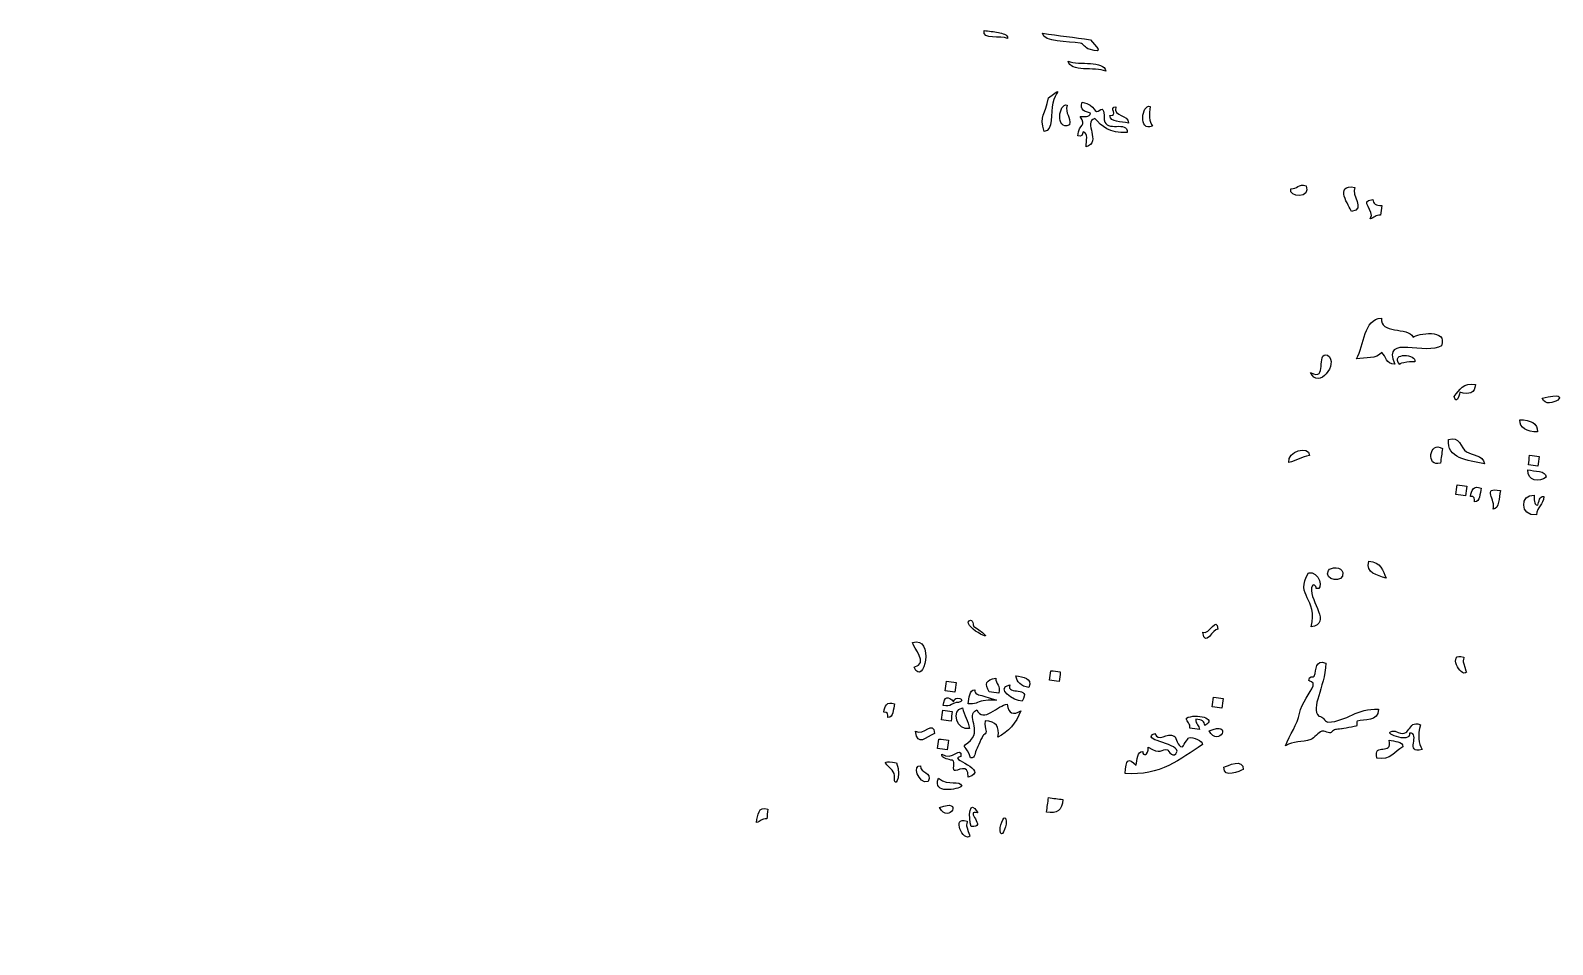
# Model space of a CAD drawing. Header units: centimetres. Extents: x -64 to 65, y -66 to 66.
# Drawn here: x -3.288 to 1.649, y -58.206 to -55.241 of the extents above; entities that cross this region are included whole.
import ezdxf

# ---------------------------------------------------------------- set-up
doc = ezdxf.new("R2010")
doc.units = ezdxf.units.CM
doc.header["$MEASUREMENT"] = 0
doc.layers.add('Layer 1', color=7, linetype='Continuous')

msp = doc.modelspace()

# ---------------------------------------------------------------- linework, layer by layer
at = {"layer": 'Layer 1'}
for points, knots in [([(-0.11888, -55.26678), (-0.11727, -55.25157), (-0.13634, -55.25215), (-0.14798, -55.24702), (-0.14798, -55.24702), (-0.16364, -55.24498), (-0.1792, -55.24289), (-0.19481, -55.24083), (-0.19481, -55.24083), (-0.20193, -55.27429), (-0.14044, -55.25524), (-0.11888, -55.26678)], [0, 0, 0, 0, 0.25, 0.25, 0.25, 0.25, 0.5, 0.5, 0.5, 0.5, 1, 1, 1, 1]), ([(0.1505, -55.27082), (0.09851, -55.26391), (0.04649, -55.25704), (-0.0055, -55.2501), (-0.0055, -55.2501), (-0.001, -55.2801), (0.07755, -55.27555), (0.11724, -55.2823), (0.11724, -55.2823), (0.12872, -55.28421), (0.13272, -55.29788), (0.1464, -55.30206), (0.1464, -55.30206), (0.20032, -55.3184), (0.16462, -55.2903), (0.1505, -55.27082)], [0, 0, 0, 0, 0.2, 0.2, 0.2, 0.2, 0.4, 0.4, 0.4, 0.4, 0.6, 0.6, 0.6, 0.6, 1, 1, 1, 1]), ([(0.2005, -55.37271), (0.19357, -55.33599), (0.1138, -55.35501), (0.07773, -55.34051), (0.07773, -55.34051), (0.08472, -55.37729), (0.16446, -55.35822), (0.2005, -55.37271)], [0, 0, 0, 0, 0.3333333, 0.3333333, 0.3333333, 0.3333333, 1, 1, 1, 1]), ([(-0.00013, -55.56837), (0.02995, -55.5675), (0.0221, -55.50609), (0.02789, -55.4768), (0.02789, -55.4768), (0.03424, -55.44476), (0.06665, -55.42013), (0.0144, -55.45915), (0.0144, -55.45915), (0.00339, -55.51577), (-0.01505, -55.51612), (-0.00013, -55.56837)], [0, 0, 0, 0, 0.25, 0.25, 0.25, 0.25, 0.5, 0.5, 0.5, 0.5, 1, 1, 1, 1]), ([(0.07469, -55.48302), (0.04781, -55.47445), (0.03521, -55.56673), (0.08202, -55.5475), (0.08202, -55.5475), (0.08771, -55.51977), (0.06728, -55.51207), (0.07469, -55.48302)], [0, 0, 0, 0, 0.3333333, 0.3333333, 0.3333333, 0.3333333, 1, 1, 1, 1]), ([(0.12359, -55.47365), (0.11433, -55.49945), (0.13187, -55.50471), (0.15066, -55.50902), (0.15066, -55.50902), (0.14817, -55.52413), (0.12994, -55.51857), (0.11735, -55.5205), (0.11735, -55.5205), (0.13923, -55.55492), (0.11333, -55.54008), (0.10907, -55.58286), (0.10907, -55.58286), (0.12193, -55.58746), (0.12463, -55.57873), (0.12677, -55.56934), (0.12677, -55.56934), (0.14471, -55.57429), (0.13614, -55.59953), (0.13614, -55.61821), (0.13614, -55.61821), (0.18808, -55.603), (0.12495, -55.53836), (0.16419, -55.52669), (0.16419, -55.52669), (0.18758, -55.55085), (0.21102, -55.57495), (0.26931, -55.57241), (0.26931, -55.57241), (0.27225, -55.53045), (0.20031, -55.57368), (0.19541, -55.53084), (0.19541, -55.53084), (0.1948, -55.52528), (0.19644, -55.488), (0.18398, -55.49756), (0.18398, -55.49756), (0.15753, -55.51773), (0.17238, -55.48077), (0.12359, -55.47365)], [0, 0, 0, 0, 0.0909091, 0.0909091, 0.0909091, 0.0909091, 0.1818182, 0.1818182, 0.1818182, 0.1818182, 0.2727273, 0.2727273, 0.2727273, 0.2727273, 0.3636364, 0.3636364, 0.3636364, 0.3636364, 0.4545455, 0.4545455, 0.4545455, 0.4545455, 0.5454545, 0.5454545, 0.5454545, 0.5454545, 0.6363636, 0.6363636, 0.6363636, 0.6363636, 0.7272727, 0.7272727, 0.7272727, 0.7272727, 0.8181818, 0.8181818, 0.8181818, 0.8181818, 1, 1, 1, 1]), ([(0.23283, -55.48818), (0.20762, -55.4904), (0.2428, -55.51742), (0.21304, -55.51731), (0.21304, -55.51731), (0.21505, -55.53911), (0.25043, -55.53541), (0.27337, -55.54118), (0.27337, -55.54118), (0.27556, -55.51149), (0.22326, -55.5235), (0.23283, -55.48818)], [0, 0, 0, 0, 0.25, 0.25, 0.25, 0.25, 0.5, 0.5, 0.5, 0.5, 1, 1, 1, 1]), ([(0.34409, -55.48707), (0.31721, -55.47844), (0.30461, -55.57076), (0.35142, -55.55155), (0.35142, -55.55155), (0.3411, -55.53604), (0.33933, -55.51408), (0.34409, -55.48707)], [0, 0, 0, 0, 0.3333333, 0.3333333, 0.3333333, 0.3333333, 1, 1, 1, 1]), ([(0.84968, -55.7448), (0.82505, -55.73705), (0.82087, -55.75594), (0.80084, -55.75417), (0.80084, -55.75417), (0.79058, -55.78359), (0.86889, -55.78639), (0.84968, -55.7448)], [0, 0, 0, 0, 0.3333333, 0.3333333, 0.3333333, 0.3333333, 1, 1, 1, 1]), ([(1.00782, -55.74988), (0.93868, -55.73829), (0.99009, -55.81195), (0.99742, -55.82793), (0.99742, -55.82793), (1.04492, -55.82081), (0.99481, -55.77644), (1.00782, -55.74988)], [0, 0, 0, 0, 0.3333333, 0.3333333, 0.3333333, 0.3333333, 1, 1, 1, 1]), ([(1.06606, -55.78938), (1.01799, -55.79345), (1.07656, -55.82473), (1.05778, -55.8518), (1.05778, -55.8518), (1.0708, -55.8505), (1.0754, -55.83825), (1.09106, -55.84032), (1.09106, -55.84032), (1.09244, -55.82992), (1.09381, -55.81952), (1.09521, -55.80913), (1.09521, -55.80913), (1.07672, -55.8093), (1.06788, -55.802), (1.06606, -55.78938)], [0, 0, 0, 0, 0.2, 0.2, 0.2, 0.2, 0.4, 0.4, 0.4, 0.4, 0.6, 0.6, 0.6, 0.6, 1, 1, 1, 1]), ([(1.09432, -56.17419), (1.0355, -56.17676), (1.03955, -56.26137), (1.01325, -56.30635), (1.01325, -56.30635), (1.0422, -56.30143), (1.07913, -56.30696), (1.0954, -56.2855), (1.0954, -56.2855), (1.10993, -56.29775), (1.1068, -56.32352), (1.13808, -56.32294), (1.13808, -56.32294), (1.09231, -56.22475), (1.24457, -56.29722), (1.28889, -56.26359), (1.28889, -56.26359), (1.31082, -56.20803), (1.21031, -56.2243), (1.19734, -56.23549), (1.19734, -56.23549), (1.18036, -56.20176), (1.08776, -56.22597), (1.09432, -56.17419)], [0, 0, 0, 0, 0.1428571, 0.1428571, 0.1428571, 0.1428571, 0.2857143, 0.2857143, 0.2857143, 0.2857143, 0.4285714, 0.4285714, 0.4285714, 0.4285714, 0.5714286, 0.5714286, 0.5714286, 0.5714286, 0.7142857, 0.7142857, 0.7142857, 0.7142857, 1, 1, 1, 1]), ([(0.91969, -56.29391), (0.87894, -56.28343), (0.92265, -56.38326), (0.86452, -56.35011), (0.86452, -56.35011), (0.88911, -56.40853), (0.95747, -56.32257), (0.91969, -56.29391)], [0, 0, 0, 0, 0.3333333, 0.3333333, 0.3333333, 0.3333333, 1, 1, 1, 1]), ([(1.20258, -56.31566), (1.21023, -56.2914), (1.12117, -56.28256), (1.15368, -56.325), (1.15368, -56.325), (1.14848, -56.3182), (1.2029, -56.31458), (1.20258, -56.31566)], [0, 0, 0, 0, 0.3333333, 0.3333333, 0.3333333, 0.3333333, 1, 1, 1, 1]), ([(1.3992, -56.3894), (1.36049, -56.38154), (1.34716, -56.40686), (1.33054, -56.4279), (1.33054, -56.4279), (1.33565, -56.45304), (1.34671, -56.43105), (1.34821, -56.41435), (1.34821, -56.41435), (1.37885, -56.42382), (1.39745, -56.41769), (1.3992, -56.3894)], [0, 0, 0, 0, 0.25, 0.25, 0.25, 0.25, 0.5, 0.5, 0.5, 0.5, 1, 1, 1, 1]), ([(1.61557, -56.43398), (1.63171, -56.48013), (1.73408, -56.40345), (1.61557, -56.43398), (1.61557, -56.43398), (1.61557, -56.43398), (1.61557, -56.43398), (1.61557, -56.43398)], [0, 0, 0, 0, 0.3333333, 0.3333333, 0.3333333, 0.3333333, 1, 1, 1, 1]), ([(1.54279, -56.5037), (1.5429, -56.53167), (1.56491, -56.54283), (1.60102, -56.54323), (1.60102, -56.54323), (1.60091, -56.51526), (1.57895, -56.5041), (1.54279, -56.5037)], [0, 0, 0, 0, 0.3333333, 0.3333333, 0.3333333, 0.3333333, 1, 1, 1, 1]), ([(1.29215, -56.59744), (1.24971, -56.56844), (1.23738, -56.66115), (1.28593, -56.64424), (1.28593, -56.64424), (1.28802, -56.62869), (1.29008, -56.61305), (1.29215, -56.59744)], [0, 0, 0, 0, 0.3333333, 0.3333333, 0.3333333, 0.3333333, 1, 1, 1, 1]), ([(1.31188, -56.56834), (1.30542, -56.62935), (1.37207, -56.63438), (1.42843, -56.64732), (1.42843, -56.64732), (1.42443, -56.61695), (1.38708, -56.61962), (1.37017, -56.60782), (1.37017, -56.60782), (1.3526, -56.59557), (1.34744, -56.55363), (1.31188, -56.56834)], [0, 0, 0, 0, 0.25, 0.25, 0.25, 0.25, 0.5, 0.5, 0.5, 0.5, 1, 1, 1, 1]), ([(0.86048, -56.61948), (0.86, -56.5858), (0.78701, -56.60628), (0.79396, -56.64242), (0.79396, -56.64242), (0.81814, -56.63737), (0.83635, -56.62456), (0.86048, -56.61948)], [0, 0, 0, 0, 0.3333333, 0.3333333, 0.3333333, 0.3333333, 1, 1, 1, 1]), ([(1.60629, -56.62332), (1.59584, -56.62192), (1.58552, -56.62057), (1.57507, -56.61917), (1.57507, -56.61917), (1.57369, -56.62959), (1.57229, -56.63997), (1.57094, -56.65039), (1.57094, -56.65039), (1.58134, -56.65179), (1.59174, -56.65314), (1.60216, -56.65454), (1.60216, -56.65454), (1.60348, -56.64412), (1.60488, -56.63372), (1.60629, -56.62332)], [0, 0, 0, 0, 0.2, 0.2, 0.2, 0.2, 0.4, 0.4, 0.4, 0.4, 0.6, 0.6, 0.6, 0.6, 1, 1, 1, 1]), ([(1.62917, -56.68984), (1.62721, -56.66804), (1.59181, -56.67174), (1.56887, -56.666), (1.56887, -56.666), (1.5684, -56.70277), (1.60576, -56.70738), (1.62917, -56.68984)], [0, 0, 0, 0, 0.3333333, 0.3333333, 0.3333333, 0.3333333, 1, 1, 1, 1]), ([(1.37126, -56.71913), (1.36081, -56.7177), (1.35049, -56.71638), (1.34004, -56.71495), (1.34004, -56.71495), (1.33866, -56.7254), (1.33729, -56.73577), (1.33591, -56.7462), (1.33591, -56.7462), (1.34631, -56.74758), (1.35671, -56.74895), (1.36713, -56.75033), (1.36713, -56.75033), (1.36853, -56.73995), (1.36985, -56.7295), (1.37126, -56.71913)], [0, 0, 0, 0, 0.2, 0.2, 0.2, 0.2, 0.4, 0.4, 0.4, 0.4, 0.6, 0.6, 0.6, 0.6, 1, 1, 1, 1]), ([(1.41803, -56.72534), (1.39229, -56.71605), (1.38702, -56.73357), (1.38273, -56.75238), (1.38273, -56.75238), (1.39638, -56.75127), (1.39662, -56.7604), (1.39622, -56.77005), (1.39622, -56.77005), (1.41489, -56.76998), (1.41319, -56.74336), (1.41803, -56.72534)], [0, 0, 0, 0, 0.25, 0.25, 0.25, 0.25, 0.5, 0.5, 0.5, 0.5, 1, 1, 1, 1]), ([(1.4805, -56.73365), (1.4174, -56.72042), (1.4678, -56.76508), (1.45658, -56.79395), (1.45658, -56.79395), (1.47844, -56.79194), (1.47471, -56.75662), (1.4805, -56.73365)], [0, 0, 0, 0, 0.3333333, 0.3333333, 0.3333333, 0.3333333, 1, 1, 1, 1]), ([(1.62092, -56.7523), (1.60568, -56.75069), (1.60626, -56.76974), (1.60118, -56.78143), (1.60118, -56.78143), (1.58605, -56.779), (1.59163, -56.76074), (1.58972, -56.74815), (1.58972, -56.74815), (1.54408, -56.74492), (1.54223, -56.81731), (1.59697, -56.81263), (1.59697, -56.81263), (1.59874, -56.78437), (1.62047, -56.78223), (1.62092, -56.7523)], [0, 0, 0, 0, 0.2, 0.2, 0.2, 0.2, 0.4, 0.4, 0.4, 0.4, 0.6, 0.6, 0.6, 0.6, 1, 1, 1, 1]), ([(1.05309, -56.96265), (1.0429, -57.00313), (1.08034, -57.00723), (1.10926, -57.01774), (1.10926, -57.01774), (1.09876, -56.9931), (1.09252, -56.96519), (1.05309, -56.96265)], [0, 0, 0, 0, 0.3333333, 0.3333333, 0.3333333, 0.3333333, 1, 1, 1, 1]), ([(0.88254, -57.05115), (0.90982, -57.05946), (0.89159, -56.99075), (0.85756, -57.00019), (0.85756, -57.00019), (0.81123, -57.07816), (0.89071, -57.08062), (0.86597, -57.17598), (0.86597, -57.17598), (0.93487, -57.16413), (0.86245, -57.09581), (0.86692, -57.04909), (0.86692, -57.04909), (0.8723, -57.03173), (0.88376, -57.04247), (0.88254, -57.05115)], [0, 0, 0, 0, 0.2, 0.2, 0.2, 0.2, 0.4, 0.4, 0.4, 0.4, 0.6, 0.6, 0.6, 0.6, 1, 1, 1, 1]), ([(0.96885, -56.99908), (0.96597, -56.97955), (0.929, -56.98093), (0.92205, -56.99289), (0.92205, -56.99289), (0.90345, -57.02477), (0.97438, -57.03663), (0.96885, -56.99908)], [0, 0, 0, 0, 0.3333333, 0.3333333, 0.3333333, 0.3333333, 1, 1, 1, 1]), ([(-0.22926, -57.17336), (-0.22931, -57.17333), (-0.23087, -57.14653), (-0.24281, -57.15569), (-0.24281, -57.15569), (-0.26966, -57.17625), (-0.12203, -57.24467), (-0.22926, -57.17336)], [0, 0, 0, 0, 0.3333333, 0.3333333, 0.3333333, 0.3333333, 1, 1, 1, 1]), ([(0.56332, -57.18339), (0.56059, -57.13703), (0.5358, -57.20411), (0.51442, -57.19276), (0.51442, -57.19276), (0.52276, -57.24647), (0.54758, -57.17942), (0.56332, -57.18339)], [0, 0, 0, 0, 0.3333333, 0.3333333, 0.3333333, 0.3333333, 1, 1, 1, 1]), ([(-0.42688, -57.22652), (-0.42476, -57.24557), (-0.37185, -57.29378), (-0.42161, -57.30658), (-0.42161, -57.30658), (-0.38981, -57.37582), (-0.35364, -57.20244), (-0.42688, -57.22652)], [0, 0, 0, 0, 0.3333333, 0.3333333, 0.3333333, 0.3333333, 1, 1, 1, 1]), ([(1.35906, -57.28912), (1.35821, -57.28788), (1.36216, -57.27383), (1.3611, -57.27351), (1.3611, -57.27351), (1.30697, -57.25636), (1.35044, -57.34267), (1.37047, -57.32235), (1.37047, -57.32235), (1.36956, -57.32333), (1.36038, -57.29108), (1.35906, -57.28912)], [0, 0, 0, 0, 0.25, 0.25, 0.25, 0.25, 0.5, 0.5, 0.5, 0.5, 1, 1, 1, 1]), ([(0.05268, -57.32195), (0.04228, -57.3206), (0.03188, -57.3192), (0.02146, -57.31785), (0.02146, -57.31785), (0.02006, -57.32822), (0.01871, -57.33865), (0.01733, -57.34902), (0.01733, -57.34902), (0.02775, -57.35042), (0.0381, -57.35177), (0.04852, -57.35317), (0.04852, -57.35317), (0.04993, -57.34275), (0.0513, -57.33238), (0.05268, -57.32195)], [0, 0, 0, 0, 0.2, 0.2, 0.2, 0.2, 0.4, 0.4, 0.4, 0.4, 0.6, 0.6, 0.6, 0.6, 1, 1, 1, 1]), ([(0.9139, -57.29346), (0.8789, -57.28081), (0.88472, -57.31307), (0.87646, -57.33614), (0.87646, -57.33614), (0.87506, -57.34003), (0.8577, -57.33339), (0.85879, -57.34969), (0.85879, -57.34969), (0.859, -57.35345), (0.87824, -57.35215), (0.87234, -57.36734), (0.87234, -57.36734), (0.8634, -57.3902), (0.83564, -57.42026), (0.82871, -57.45682), (0.82871, -57.45682), (0.82207, -57.49153), (0.79691, -57.52585), (0.78296, -57.56189), (0.78296, -57.56189), (0.80765, -57.54488), (0.83688, -57.55115), (0.86511, -57.54107), (0.86511, -57.54107), (0.87614, -57.53715), (0.89088, -57.51776), (0.90048, -57.51403), (0.90048, -57.51403), (0.90662, -57.5116), (0.92712, -57.52242), (0.93167, -57.51818), (0.93167, -57.51818), (0.94379, -57.50678), (0.94501, -57.50897), (0.96493, -57.5067), (0.96493, -57.5067), (0.96437, -57.50678), (1.01258, -57.49847), (1.01385, -57.49733), (1.01385, -57.49733), (1.0157, -57.49553), (1.01366, -57.48251), (1.01589, -57.48172), (1.01589, -57.48172), (1.03759, -57.47365), (1.0855, -57.48542), (1.08455, -57.4432), (1.08455, -57.4432), (1.01518, -57.43793), (0.98401, -57.48278), (0.92022, -57.4849), (0.92022, -57.4849), (0.908, -57.48024), (0.90673, -57.46715), (0.89109, -57.46514), (0.89109, -57.46514), (0.86339, -57.43742), (0.91025, -57.37572), (0.9139, -57.29346)], [0, 0, 0, 0, 0.0625, 0.0625, 0.0625, 0.0625, 0.125, 0.125, 0.125, 0.125, 0.1875, 0.1875, 0.1875, 0.1875, 0.25, 0.25, 0.25, 0.25, 0.3125, 0.3125, 0.3125, 0.3125, 0.375, 0.375, 0.375, 0.375, 0.4375, 0.4375, 0.4375, 0.4375, 0.5, 0.5, 0.5, 0.5, 0.5625, 0.5625, 0.5625, 0.5625, 0.625, 0.625, 0.625, 0.625, 0.6875, 0.6875, 0.6875, 0.6875, 0.75, 0.75, 0.75, 0.75, 0.8125, 0.8125, 0.8125, 0.8125, 0.875, 0.875, 0.875, 0.875, 1, 1, 1, 1]), ([(-0.28533, -57.35645), (-0.29573, -57.35505), (-0.30615, -57.3537), (-0.31655, -57.3523), (-0.31655, -57.3523), (-0.31793, -57.36272), (-0.3193, -57.3731), (-0.32068, -57.38355), (-0.32068, -57.38355), (-0.31026, -57.38493), (-0.29986, -57.3863), (-0.28946, -57.38768), (-0.28946, -57.38768), (-0.28813, -57.37725), (-0.2867, -57.36685), (-0.28533, -57.35645)], [0, 0, 0, 0, 0.2, 0.2, 0.2, 0.2, 0.4, 0.4, 0.4, 0.4, 0.6, 0.6, 0.6, 0.6, 1, 1, 1, 1]), ([(-0.15637, -57.34182), (-0.18995, -57.34624), (-0.19267, -57.36174), (-0.17817, -57.38653), (-0.17817, -57.38653), (-0.16775, -57.38791), (-0.1574, -57.38928), (-0.14698, -57.39066), (-0.14698, -57.39066), (-0.1393, -57.36606), (-0.15817, -57.36188), (-0.15637, -57.34182)], [0, 0, 0, 0, 0.25, 0.25, 0.25, 0.25, 0.5, 0.5, 0.5, 0.5, 1, 1, 1, 1]), ([(-0.11163, -57.36362), (-0.15957, -57.375), (-0.09853, -57.41701), (-0.07104, -57.41664), (-0.07104, -57.41664), (-0.03942, -57.36442), (-0.12277, -57.40019), (-0.11163, -57.36362)], [0, 0, 0, 0, 0.3333333, 0.3333333, 0.3333333, 0.3333333, 1, 1, 1, 1]), ([(-0.09192, -57.33452), (-0.08763, -57.3546), (-0.0762, -57.36921), (-0.04924, -57.37193), (-0.04924, -57.37193), (-0.03752, -57.3396), (-0.06755, -57.33926), (-0.09192, -57.33452)], [0, 0, 0, 0, 0.3333333, 0.3333333, 0.3333333, 0.3333333, 1, 1, 1, 1]), ([(-0.48501, -57.42517), (-0.51081, -57.41588), (-0.51605, -57.43345), (-0.52036, -57.45221), (-0.52036, -57.45221), (-0.50671, -57.4511), (-0.50644, -57.46028), (-0.50681, -57.46988), (-0.50681, -57.46988), (-0.48821, -57.46983), (-0.48988, -57.44318), (-0.48501, -57.42517)], [0, 0, 0, 0, 0.25, 0.25, 0.25, 0.25, 0.5, 0.5, 0.5, 0.5, 1, 1, 1, 1]), ([(-0.27805, -57.42088), (-0.24683, -57.41403), (-0.29165, -57.3944), (-0.29363, -57.41882), (-0.29363, -57.41882), (-0.31051, -57.39887), (-0.32387, -57.40101), (-0.32694, -57.4303), (-0.32694, -57.4303), (-0.30229, -57.43808), (-0.29811, -57.41911), (-0.27805, -57.42088)], [0, 0, 0, 0, 0.25, 0.25, 0.25, 0.25, 0.5, 0.5, 0.5, 0.5, 1, 1, 1, 1]), ([(-0.22498, -57.38035), (-0.24361, -57.38043), (-0.24197, -57.40707), (-0.24678, -57.42506), (-0.24678, -57.42506), (-0.22291, -57.4289), (-0.21709, -57.419), (-0.19794, -57.41569), (-0.19794, -57.41569), (-0.15158, -57.40762), (-0.12772, -57.42413), (-0.19588, -57.40005), (-0.19588, -57.40005), (-0.21225, -57.39426), (-0.22482, -57.39765), (-0.22498, -57.38035)], [0, 0, 0, 0, 0.2, 0.2, 0.2, 0.2, 0.4, 0.4, 0.4, 0.4, 0.6, 0.6, 0.6, 0.6, 1, 1, 1, 1]), ([(0.58113, -57.40802), (0.57068, -57.40662), (0.56031, -57.40527), (0.54991, -57.40387), (0.54991, -57.40387), (0.54851, -57.41432), (0.54713, -57.42467), (0.54573, -57.43512), (0.54573, -57.43512), (0.55618, -57.43652), (0.56655, -57.43787), (0.57695, -57.43927), (0.57695, -57.43927), (0.57833, -57.42882), (0.5797, -57.41845), (0.58113, -57.40802)], [0, 0, 0, 0, 0.2, 0.2, 0.2, 0.2, 0.4, 0.4, 0.4, 0.4, 0.6, 0.6, 0.6, 0.6, 1, 1, 1, 1]), ([(-0.29776, -57.45006), (-0.30818, -57.44868), (-0.31856, -57.44731), (-0.32895, -57.44593), (-0.32895, -57.44593), (-0.33035, -57.4563), (-0.33173, -57.46673), (-0.33313, -57.47715), (-0.33313, -57.47715), (-0.32271, -57.47853), (-0.31231, -57.4799), (-0.30191, -57.48125), (-0.30191, -57.48125), (-0.30051, -57.47086), (-0.29916, -57.46049), (-0.29776, -57.45006)], [0, 0, 0, 0, 0.2, 0.2, 0.2, 0.2, 0.4, 0.4, 0.4, 0.4, 0.6, 0.6, 0.6, 0.6, 1, 1, 1, 1]), ([(-0.26448, -57.43858), (-0.30377, -57.44337), (-0.28321, -57.51631), (-0.24159, -57.50515), (-0.24159, -57.50515), (-0.24662, -57.48099), (-0.25948, -57.46276), (-0.26448, -57.43858)], [0, 0, 0, 0, 0.3333333, 0.3333333, 0.3333333, 0.3333333, 1, 1, 1, 1]), ([(-0.11994, -57.42607), (-0.14706, -57.42893), (-0.19984, -57.49028), (-0.21768, -57.44483), (-0.21768, -57.44483), (-0.26009, -57.46399), (-0.19329, -57.51026), (-0.24782, -57.55196), (-0.24782, -57.55196), (-0.27211, -57.57061), (-0.24983, -57.5585), (-0.23843, -57.60086), (-0.23843, -57.60086), (-0.22232, -57.60295), (-0.22488, -57.58276), (-0.21867, -57.57173), (-0.21867, -57.57173), (-0.21777, -57.57006), (-0.19973, -57.52876), (-0.19687, -57.52702), (-0.19687, -57.52702), (-0.17777, -57.51519), (-0.19663, -57.51234), (-0.19068, -57.48019), (-0.19068, -57.48019), (-0.15623, -57.48186), (-0.14274, -57.49953), (-0.15009, -57.53324), (-0.15009, -57.53324), (-0.11593, -57.51689), (-0.09051, -57.489), (-0.07521, -57.44786), (-0.07521, -57.44786), (-0.09996, -57.46239), (-0.11552, -57.45962), (-0.11994, -57.42607)], [0, 0, 0, 0, 0.1, 0.1, 0.1, 0.1, 0.2, 0.2, 0.2, 0.2, 0.3, 0.3, 0.3, 0.3, 0.4, 0.4, 0.4, 0.4, 0.5, 0.5, 0.5, 0.5, 0.6, 0.6, 0.6, 0.6, 0.7, 0.7, 0.7, 0.7, 0.8, 0.8, 0.8, 0.8, 1, 1, 1, 1]), ([(0.46149, -57.47152), (0.46279, -57.48456), (0.47509, -57.48914), (0.47297, -57.5048), (0.47297, -57.5048), (0.48342, -57.5062), (0.49377, -57.50755), (0.50419, -57.50895), (0.50419, -57.50895), (0.50289, -57.49593), (0.49062, -57.4913), (0.49271, -57.47564), (0.49271, -57.47564), (0.5112, -57.47553), (0.52004, -57.48281), (0.52192, -57.4954), (0.52192, -57.4954), (0.56298, -57.4729), (0.4926, -57.45575), (0.46149, -57.47152)], [0, 0, 0, 0, 0.1666667, 0.1666667, 0.1666667, 0.1666667, 0.3333333, 0.3333333, 0.3333333, 0.3333333, 0.5, 0.5, 0.5, 0.5, 0.6666667, 0.6666667, 0.6666667, 0.6666667, 1, 1, 1, 1]), ([(-0.35497, -57.52187), (-0.35899, -57.47377), (-0.39027, -57.53235), (-0.41736, -57.51359), (-0.41736, -57.51359), (-0.41018, -57.56764), (-0.38428, -57.53179), (-0.35497, -57.52187)], [0, 0, 0, 0, 0.3333333, 0.3333333, 0.3333333, 0.3333333, 1, 1, 1, 1]), ([(0.4314, -57.5787), (0.42227, -57.6096), (0.40177, -57.57492), (0.40021, -57.57455), (0.40021, -57.57455), (0.38103, -57.57018), (0.37798, -57.59233), (0.33779, -57.56627), (0.33779, -57.56627), (0.33845, -57.59471), (0.31877, -57.5963), (0.32012, -57.57976), (0.32012, -57.57976), (0.30152, -57.57989), (0.30316, -57.60648), (0.29829, -57.6245), (0.29829, -57.6245), (0.27384, -57.59844), (0.26466, -57.60545), (0.26292, -57.65157), (0.26292, -57.65157), (0.37677, -57.6598), (0.4421, -57.60484), (0.51361, -57.55785), (0.51361, -57.55785), (0.51581, -57.54658), (0.4839, -57.53126), (0.46887, -57.53602), (0.46887, -57.53602), (0.46638, -57.53679), (0.44887, -57.56515), (0.44913, -57.56515), (0.44913, -57.56515), (0.42944, -57.56348), (0.43204, -57.53536), (0.42206, -57.52978), (0.42206, -57.52978), (0.39761, -57.51626), (0.37057, -57.55275), (0.35964, -57.5215), (0.35964, -57.5215), (0.30972, -57.54283), (0.42857, -57.55151), (0.4314, -57.5787)], [0, 0, 0, 0, 0.0833333, 0.0833333, 0.0833333, 0.0833333, 0.1666667, 0.1666667, 0.1666667, 0.1666667, 0.25, 0.25, 0.25, 0.25, 0.3333333, 0.3333333, 0.3333333, 0.3333333, 0.4166667, 0.4166667, 0.4166667, 0.4166667, 0.5, 0.5, 0.5, 0.5, 0.5833333, 0.5833333, 0.5833333, 0.5833333, 0.6666667, 0.6666667, 0.6666667, 0.6666667, 0.75, 0.75, 0.75, 0.75, 0.8333333, 0.8333333, 0.8333333, 0.8333333, 1, 1, 1, 1]), ([(0.53538, -57.51311), (0.56639, -57.56931), (0.61571, -57.47964), (0.53538, -57.51311), (0.53538, -57.51311), (0.53538, -57.51311), (0.53538, -57.51311), (0.53538, -57.51311)], [0, 0, 0, 0, 0.3333333, 0.3333333, 0.3333333, 0.3333333, 1, 1, 1, 1]), ([(1.22605, -57.57307), (1.21533, -57.55325), (1.21102, -57.52854), (1.22084, -57.49303), (1.22084, -57.49303), (1.17427, -57.47499), (1.19467, -57.54431), (1.13863, -57.51388), (1.13863, -57.51388), (1.07801, -57.51496), (1.19456, -57.55846), (1.18549, -57.5201), (1.18549, -57.5201), (1.22367, -57.51888), (1.16734, -57.59), (1.22605, -57.57307)], [0, 0, 0, 0, 0.2, 0.2, 0.2, 0.2, 0.4, 0.4, 0.4, 0.4, 0.6, 0.6, 0.6, 0.6, 1, 1, 1, 1]), ([(-0.3102, -57.54367), (-0.32062, -57.54227), (-0.33097, -57.54092), (-0.34142, -57.53952), (-0.34142, -57.53952), (-0.3428, -57.54994), (-0.34417, -57.56032), (-0.34555, -57.57077), (-0.34555, -57.57077), (-0.33518, -57.57217), (-0.32475, -57.57352), (-0.31438, -57.5749), (-0.31438, -57.5749), (-0.31298, -57.56447), (-0.3116, -57.55407), (-0.3102, -57.54367)], [0, 0, 0, 0, 0.2, 0.2, 0.2, 0.2, 0.4, 0.4, 0.4, 0.4, 0.6, 0.6, 0.6, 0.6, 1, 1, 1, 1]), ([(-0.26961, -57.59672), (-0.268, -57.55595), (-0.29927, -57.61455), (-0.332, -57.58841), (-0.332, -57.58841), (-0.33359, -57.60368), (-0.31456, -57.60307), (-0.3029, -57.60815), (-0.3029, -57.60815), (-0.28345, -57.60561), (-0.29869, -57.63511), (-0.29142, -57.64143), (-0.29142, -57.64143), (-0.2838, -57.64807), (-0.2434, -57.61256), (-0.24671, -57.66326), (-0.24671, -57.66326), (-0.16997, -57.63876), (-0.32165, -57.60228), (-0.26961, -57.59672)], [0, 0, 0, 0, 0.1666667, 0.1666667, 0.1666667, 0.1666667, 0.3333333, 0.3333333, 0.3333333, 0.3333333, 0.5, 0.5, 0.5, 0.5, 0.6666667, 0.6666667, 0.6666667, 0.6666667, 1, 1, 1, 1]), ([(1.16361, -57.56479), (1.16353, -57.54622), (1.13691, -57.54786), (1.11892, -57.54299), (1.11892, -57.54299), (1.13149, -57.59604), (1.06685, -57.54823), (1.07939, -57.60122), (1.07939, -57.60122), (1.1244, -57.61125), (1.13715, -57.57907), (1.16361, -57.56479)], [0, 0, 0, 0, 0.25, 0.25, 0.25, 0.25, 0.5, 0.5, 0.5, 0.5, 1, 1, 1, 1]), ([(-0.47871, -57.61654), (-0.55721, -57.60458), (-0.48067, -57.63154), (-0.4849, -57.6634), (-0.4849, -57.6634), (-0.49006, -57.7024), (-0.45921, -57.6698), (-0.47871, -57.61654)], [0, 0, 0, 0, 0.3333333, 0.3333333, 0.3333333, 0.3333333, 1, 1, 1, 1]), ([(-0.40069, -57.62691), (-0.42797, -57.6186), (-0.40969, -57.68731), (-0.37569, -57.67787), (-0.37569, -57.67787), (-0.36248, -57.64443), (-0.40248, -57.6517), (-0.40069, -57.62691)], [0, 0, 0, 0, 0.3333333, 0.3333333, 0.3333333, 0.3333333, 1, 1, 1, 1]), ([(0.64566, -57.6389), (0.64849, -57.59979), (0.59343, -57.62734), (0.5833, -57.63062), (0.5833, -57.63062), (0.5805, -57.66975), (0.63553, -57.64223), (0.64566, -57.6389)], [0, 0, 0, 0, 0.3333333, 0.3333333, 0.3333333, 0.3333333, 1, 1, 1, 1]), ([(-0.26646, -57.6924), (-0.27448, -57.6701), (-0.30908, -57.69454), (-0.34242, -57.66644), (-0.34242, -57.66644), (-0.36481, -57.72063), (-0.27871, -57.70301), (-0.26646, -57.6924)], [0, 0, 0, 0, 0.3333333, 0.3333333, 0.3333333, 0.3333333, 1, 1, 1, 1]), ([(-0.89569, -57.76754), (-0.92802, -57.75585), (-0.92837, -57.7859), (-0.9331, -57.81024), (-0.9331, -57.81024), (-0.92008, -57.80894), (-0.91548, -57.79664), (-0.89982, -57.79876), (-0.89982, -57.79876), (-0.89842, -57.78833), (-0.89707, -57.77799), (-0.89569, -57.76754)], [0, 0, 0, 0, 0.25, 0.25, 0.25, 0.25, 0.5, 0.5, 0.5, 0.5, 1, 1, 1, 1]), ([(-0.33922, -57.76211), (-0.30824, -57.81831), (-0.25892, -57.72862), (-0.33922, -57.76211), (-0.33922, -57.76211), (-0.33922, -57.76211), (-0.33922, -57.76211), (-0.33922, -57.76211)], [0, 0, 0, 0, 0.3333333, 0.3333333, 0.3333333, 0.3333333, 1, 1, 1, 1]), ([(-0.21439, -57.7787), (-0.24389, -57.72843), (-0.24651, -57.79463), (-0.23624, -57.82344), (-0.23624, -57.82344), (-0.18074, -57.82903), (-0.26255, -57.76743), (-0.21439, -57.7787)], [0, 0, 0, 0, 0.3333333, 0.3333333, 0.3333333, 0.3333333, 1, 1, 1, 1]), ([(0.0612, -57.73592), (0.04559, -57.73386), (0.02993, -57.73179), (0.01437, -57.72973), (0.01437, -57.72973), (0.01233, -57.74534), (0.01024, -57.7609), (0.00813, -57.77653), (0.00813, -57.77653), (0.04186, -57.78386), (0.0595, -57.77032), (0.0612, -57.73592)], [0, 0, 0, 0, 0.25, 0.25, 0.25, 0.25, 0.5, 0.5, 0.5, 0.5, 1, 1, 1, 1]), ([(-0.2518, -57.82135), (-0.25265, -57.82013), (-0.2487, -57.80606), (-0.24976, -57.80571), (-0.24976, -57.80571), (-0.30389, -57.78859), (-0.26045, -57.87485), (-0.24039, -57.85461), (-0.24039, -57.85461), (-0.24133, -57.85559), (-0.25051, -57.82334), (-0.2518, -57.82135)], [0, 0, 0, 0, 0.25, 0.25, 0.25, 0.25, 0.5, 0.5, 0.5, 0.5, 1, 1, 1, 1]), ([(-0.12285, -57.80672), (-0.12489, -57.77624), (-0.14407, -57.81402), (-0.14261, -57.83585), (-0.14261, -57.83585), (-0.1406, -57.86633), (-0.12142, -57.82855), (-0.12285, -57.80672)], [0, 0, 0, 0, 0.3333333, 0.3333333, 0.3333333, 0.3333333, 1, 1, 1, 1]), ([(-1.78168, -60.20983), (-1.83163, -60.10746), (-1.89095, -60.01335), (-1.9531, -59.91818), (-1.9531, -59.91818), (-2.00403, -59.84045), (-2.12537, -59.82097), (-2.06785, -59.7094), (-2.06785, -59.7094), (-2.00853, -59.59449), (-1.9772, -59.51493), (-1.95815, -59.3824), (-1.95815, -59.3824), (-1.94431, -59.28749), (-1.87047, -59.21206), (-1.82713, -59.12827), (-1.82713, -59.12827), (-1.88166, -59.09292), (-2.06475, -59.19225), (-2.11262, -59.21299), (-2.11262, -59.21299), (-2.28203, -59.2866), (-2.45404, -59.38037), (-2.58495, -59.51305), (-2.58495, -59.51305), (-2.63316, -59.56192), (-2.65252, -59.63582), (-2.72253, -59.62997), (-2.72253, -59.62997), (-2.79071, -59.62418), (-2.85908, -59.61851), (-2.92729, -59.61309), (-2.92729, -59.61309), (-3.13205, -59.59674), (-3.33684, -59.58139), (-3.54194, -59.57054), (-3.54194, -59.57054), (-4.02229, -59.54517), (-4.50225, -59.55988), (-4.98223, -59.51564), (-4.98223, -59.51564), (-5.24991, -59.49098), (-5.51182, -59.44547), (-5.7736, -59.38488), (-5.7736, -59.38488), (-5.89758, -59.35612), (-6.02125, -59.32582), (-6.14611, -59.30032), (-6.14611, -59.30032), (-6.27078, -59.27476), (-6.28293, -59.09384), (-6.27684, -58.98335), (-6.27684, -58.98335), (-6.26589, -58.78065), (-6.16101, -58.58891), (-6.06237, -58.41637), (-6.06237, -58.41637), (-6.03083, -58.36091), (-5.79808, -58.03159), (-5.87229, -57.98904), (-5.87229, -57.98904), (-5.96646, -57.93514), (-6.23572, -58.11345), (-6.31129, -58.15541), (-6.31129, -58.15541), (-6.49954, -58.25968), (-6.66125, -58.38335), (-6.79947, -58.5485), (-6.79947, -58.5485), (-6.91734, -58.68921), (-7.02344, -58.83904), (-7.13779, -58.98231), (-7.13779, -58.98231), (-7.20394, -59.06523), (-7.27421, -59.1463), (-7.352, -59.21853), (-7.352, -59.21853), (-7.43169, -59.29269), (-7.6482, -59.25451), (-7.75792, -59.25771), (-7.75792, -59.25771), (-8.19697, -59.27073), (-8.62948, -59.41207), (-9.04906, -59.5302), (-9.04906, -59.5302), (-9.34605, -59.61389), (-9.65268, -59.67837), (-9.93856, -59.79634), (-9.93856, -59.79634), (-10.2069, -59.90696), (-10.46648, -60.06095), (-10.70286, -60.22909), (-10.70286, -60.22909), (-10.76628, -60.2742), (-10.91035, -60.36083), (-10.86142, -60.45369), (-10.86142, -60.45369), (-10.81864, -60.53505), (-10.63308, -60.50629), (-10.55702, -60.50761), (-10.55702, -60.50761), (-10.43309, -60.50991), (-10.30903, -60.51235), (-10.1851, -60.51634), (-10.1851, -60.51634), (-10.16758, -60.51687), (-10.00727, -60.53854), (-9.99891, -60.52859), (-9.99891, -60.52859), (-10.05847, -60.60042), (-10.26572, -60.60275), (-10.34602, -60.60659), (-10.34602, -60.60659), (-10.47112, -60.61281), (-10.59184, -60.59101), (-10.71612, -60.58262), (-10.71612, -60.58262), (-10.7588, -60.57979), (-10.91855, -60.56637), (-10.85706, -60.65123), (-10.85706, -60.65123), (-10.74332, -60.80805), (-10.52294, -60.82517), (-10.34655, -60.83691), (-10.34655, -60.83691), (-10.0894, -60.85408), (-9.83487, -60.87342), (-9.58214, -60.92682), (-9.58214, -60.92682), (-9.47572, -60.94926), (-9.37127, -60.97892), (-9.26467, -60.99977), (-9.26467, -60.99977), (-9.19776, -61.01295), (-9.13042, -61.02456), (-9.06311, -61.03528), (-9.06311, -61.03528), (-9.05509, -61.08142), (-9.0453, -61.12746), (-9.03215, -61.17249), (-9.03215, -61.17249), (-8.97788, -61.35728), (-8.80508, -61.54423), (-8.63461, -61.63231), (-8.63461, -61.63231), (-8.50951, -61.69682), (-8.35584, -61.7214), (-8.28753, -61.57402), (-8.28753, -61.57402), (-8.21554, -61.41927), (-8.21736, -61.24456), (-8.34629, -61.12179), (-8.34629, -61.12179), (-8.26919, -61.12592), (-8.19193, -61.12798), (-8.1147, -61.12938), (-8.1147, -61.12938), (-8.0104, -61.13147), (-7.95651, -61.21667), (-7.8621, -61.25963), (-7.8621, -61.25963), (-7.70309, -61.33194), (-7.57082, -61.30837), (-7.5156, -61.13094), (-7.5156, -61.13094), (-7.12412, -61.12761), (-6.73225, -61.12155), (-6.34127, -61.10311), (-6.34127, -61.10311), (-5.65576, -61.07059), (-4.93988, -60.97942), (-4.29908, -60.72129), (-4.29908, -60.72129), (-3.98097, -60.59321), (-3.67675, -60.42779), (-3.34811, -60.32698), (-3.34811, -60.32698), (-3.16629, -60.27126), (-2.97947, -60.22948), (-2.79352, -60.19001), (-2.79352, -60.19001), (-2.68777, -60.16757), (-2.57299, -60.10788), (-2.49113, -60.17832), (-2.49113, -60.17832), (-2.25554, -60.38036), (-1.93228, -60.56014), (-1.6116, -60.55159), (-1.6116, -60.55159), (-1.59109, -60.55109), (-1.45645, -60.54254), (-1.50574, -60.49574), (-1.50574, -60.49574), (-1.60568, -60.40067), (-1.71789, -60.34048), (-1.78168, -60.20983)], [0, 0, 0, 0, 0.02, 0.02, 0.02, 0.02, 0.04, 0.04, 0.04, 0.04, 0.06, 0.06, 0.06, 0.06, 0.08, 0.08, 0.08, 0.08, 0.1, 0.1, 0.1, 0.1, 0.12, 0.12, 0.12, 0.12, 0.14, 0.14, 0.14, 0.14, 0.16, 0.16, 0.16, 0.16, 0.18, 0.18, 0.18, 0.18, 0.2, 0.2, 0.2, 0.2, 0.22, 0.22, 0.22, 0.22, 0.24, 0.24, 0.24, 0.24, 0.26, 0.26, 0.26, 0.26, 0.28, 0.28, 0.28, 0.28, 0.3, 0.3, 0.3, 0.3, 0.32, 0.32, 0.32, 0.32, 0.34, 0.34, 0.34, 0.34, 0.36, 0.36, 0.36, 0.36, 0.38, 0.38, 0.38, 0.38, 0.4, 0.4, 0.4, 0.4, 0.42, 0.42, 0.42, 0.42, 0.44, 0.44, 0.44, 0.44, 0.46, 0.46, 0.46, 0.46, 0.48, 0.48, 0.48, 0.48, 0.5, 0.5, 0.5, 0.5, 0.52, 0.52, 0.52, 0.52, 0.54, 0.54, 0.54, 0.54, 0.56, 0.56, 0.56, 0.56, 0.58, 0.58, 0.58, 0.58, 0.6, 0.6, 0.6, 0.6, 0.62, 0.62, 0.62, 0.62, 0.64, 0.64, 0.64, 0.64, 0.66, 0.66, 0.66, 0.66, 0.68, 0.68, 0.68, 0.68, 0.7, 0.7, 0.7, 0.7, 0.72, 0.72, 0.72, 0.72, 0.74, 0.74, 0.74, 0.74, 0.76, 0.76, 0.76, 0.76, 0.78, 0.78, 0.78, 0.78, 0.8, 0.8, 0.8, 0.8, 0.82, 0.82, 0.82, 0.82, 0.84, 0.84, 0.84, 0.84, 0.86, 0.86, 0.86, 0.86, 0.88, 0.88, 0.88, 0.88, 0.9, 0.9, 0.9, 0.9, 0.92, 0.92, 0.92, 0.92, 0.94, 0.94, 0.94, 0.94, 0.96, 0.96, 0.96, 0.96, 1, 1, 1, 1])]:
    msp.add_open_spline(points, degree=3, knots=knots, dxfattribs=at)

doc.saveas('drawing.dxf')
